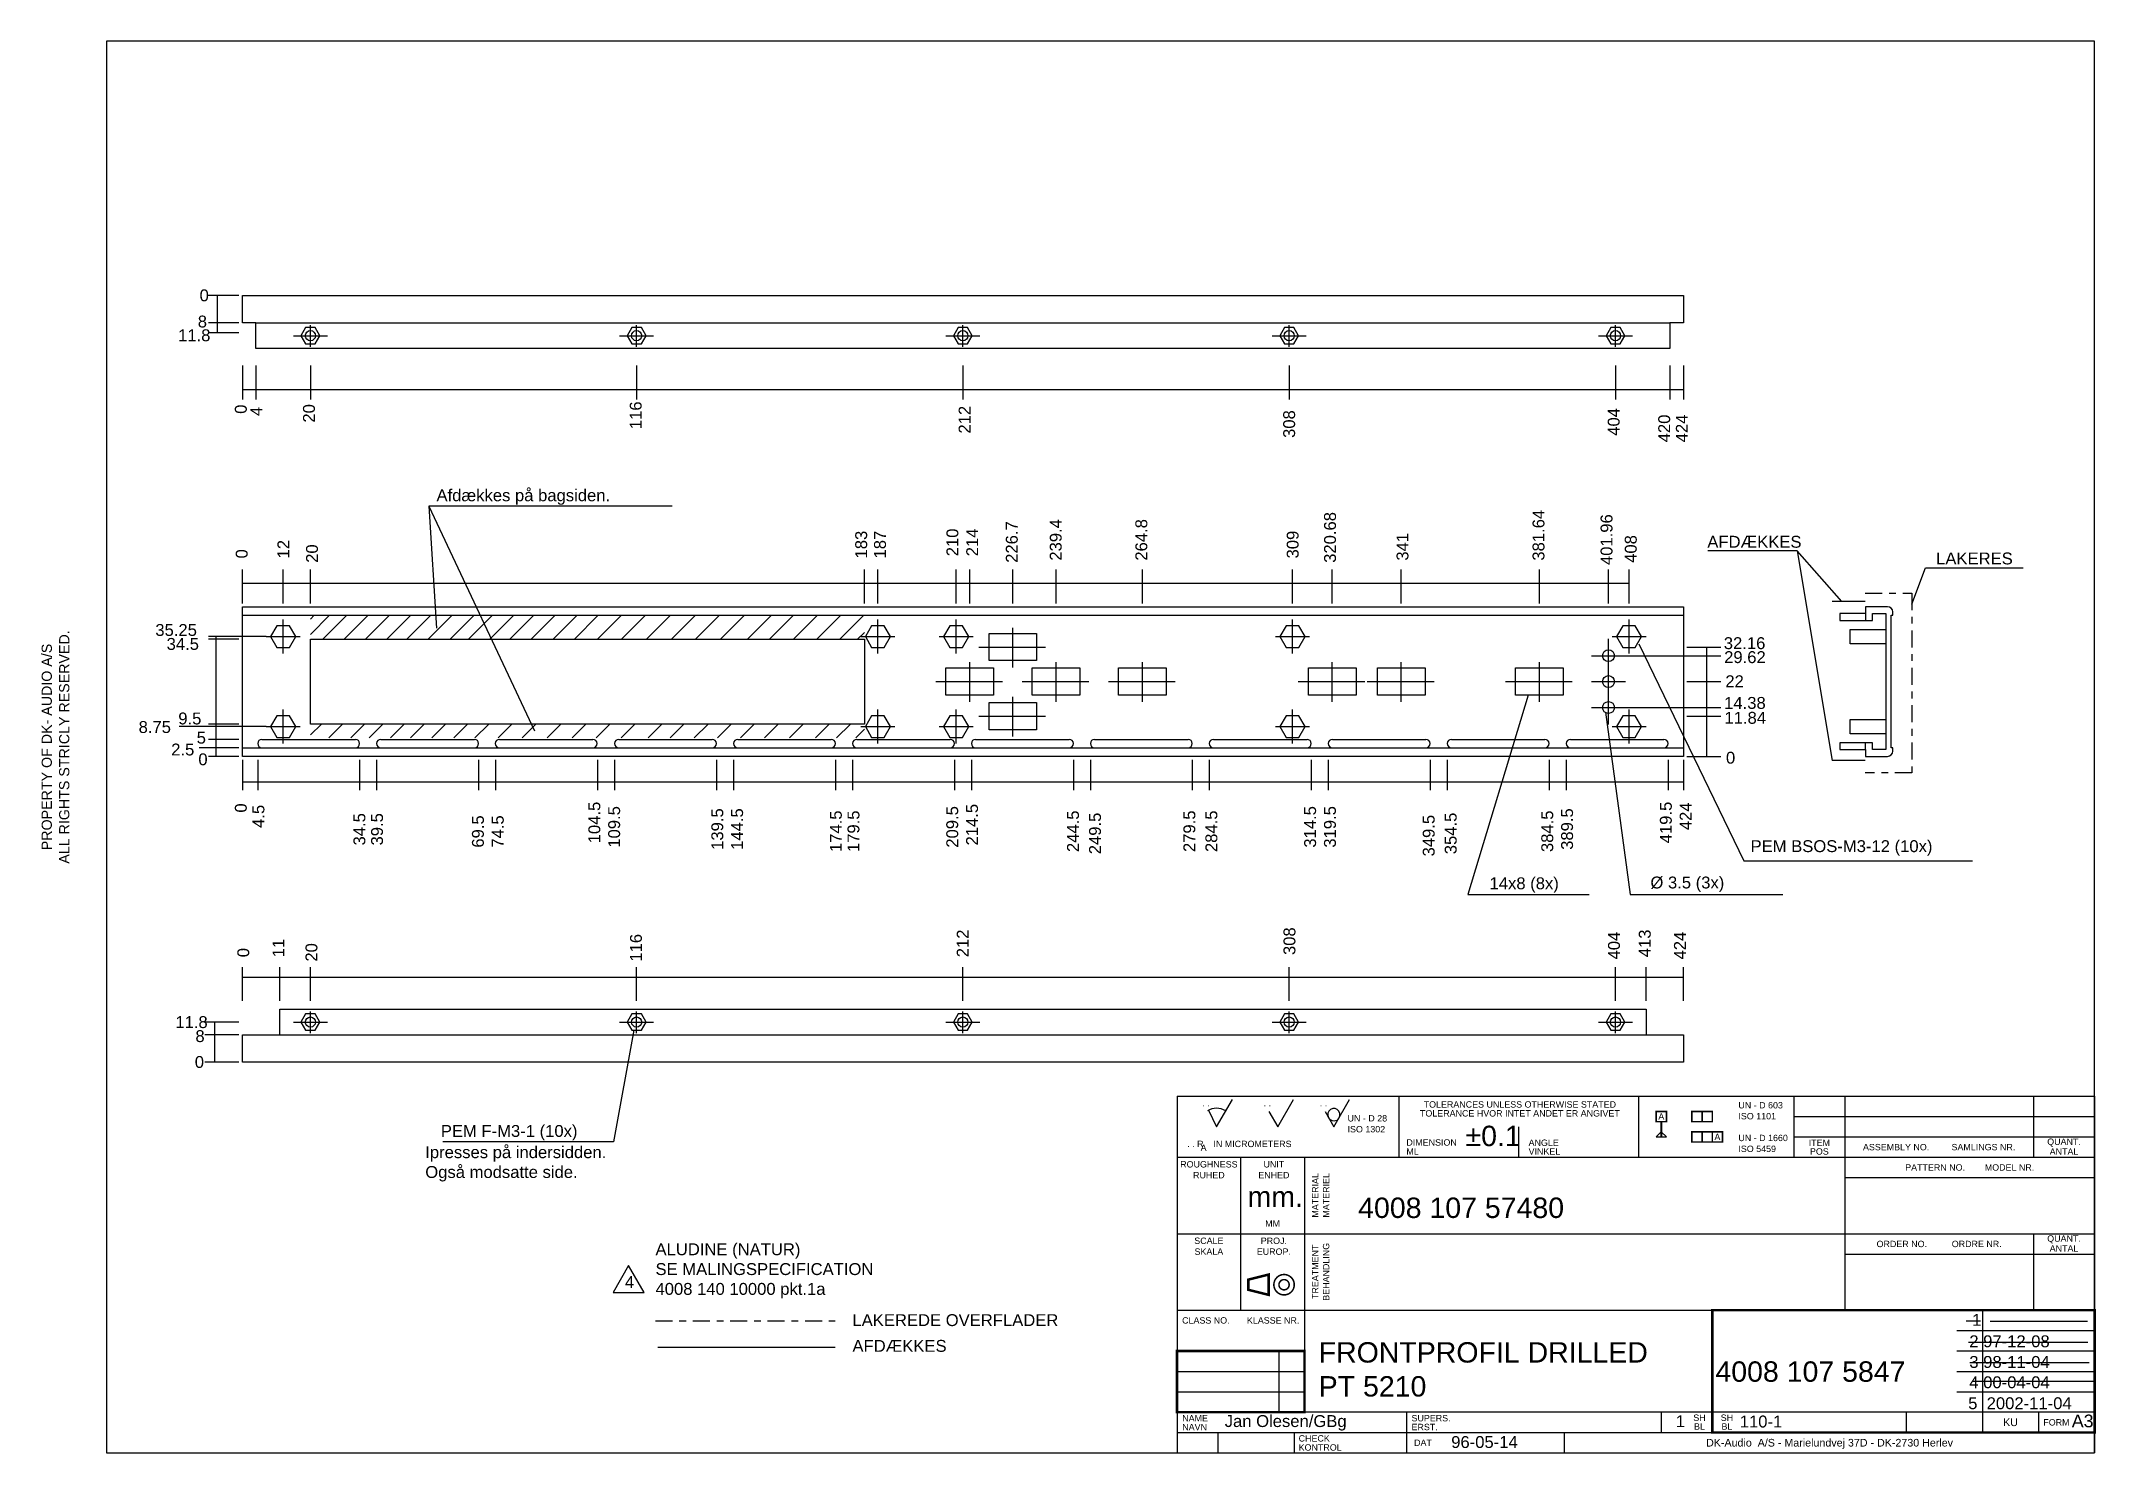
# Model space of a CAD drawing. Extents: x 11 to 615, y 15 to 430.
import ezdxf
from ezdxf.enums import TextEntityAlignment as Align

# ---------------------------------------------------------------- set-up
doc = ezdxf.new("R2010")
doc.units = 0
doc.header["$MEASUREMENT"] = 0
doc.linetypes.add('CENT', pattern=[11, 5, -2, 2, -2])
doc.linetypes.add('CENTER', pattern=[2, 1.25, -0.25, 0.25, -0.25])
for name, color, linetype in [('110-1', 10, 'CONTINUOUS'), ('110-1DIM', 1, 'CONTINUOUS'), ('110-1MEK', 3, 'CONTINUOUS')]:
    doc.layers.add(name, color=color, linetype=linetype)
doc.styles.get("Standard").update_dxf_attribs({"font": 'ARIAL.TTF'})

msp = doc.modelspace()

# ---------------------------------------------------------------- linework, layer by layer
at = {"layer": '110-1'}
for p, q in [((615, 430.5), (30, 430.5)), ((30, 430.5), (30, 15)), ((615, 15), (615, 430.5)), ((382.5, 100.5), (382.5, 75)), ((412.5, 27), (412.5, 21)), ((379.5, 21), (379.5, 15)), ((30, 15), (615, 15))]:
    msp.add_line(p, q, dxfattribs=at)
for points in [[(345, 120), (615, 120)], [(345, 120), (345, 15)], [(354.23, 115.85), (356.62, 111), (361.3, 119.05)], [(372.06, 115.45), (374.62, 111), (379.3, 119.05)], [(388.56, 115.45), (391.12, 111), (395.8, 119.05)], [(410.25, 120), (410.25, 102)], [(480.75, 120), (480.75, 102)], [(526.5, 120), (526.5, 102)], [(541.5, 120), (541.5, 57)], [(597, 120), (597, 102)], [(615, 120), (615, 15)], [(445.5, 111), (445.5, 102)], [(526.5, 114), (615, 114)], [(526.5, 108), (615, 108)], [(345, 102), (615, 102)], [(363.75, 57), (363.75, 102)], [(382.5, 102), (382.5, 27)], [(541.64, 96.01), (615.14, 96.01)], [(345, 79.5), (615, 79.5)], [(597, 79.5), (597, 57)], [(541.5, 73.5), (615, 73.5)], [(345, 57), (615, 57)], [(582, 57), (582, 21)], [(574.5, 51), (615, 51)], [(375, 45), (375, 27)], [(574.5, 45), (615, 45)], [(345, 39), (382.5, 39)], [(574.5, 39), (615, 39)], [(345, 33), (382.5, 33)], [(574.5, 33), (615, 33)], [(615, 27), (345, 27)], [(412.5, 27), (412.5, 15)], [(487.5, 27), (487.5, 21)], [(502.5, 27), (502.5, 21)], [(559.5, 27), (559.5, 21)], [(598.5, 27), (598.5, 21)], [(345, 21), (615, 21)], [(357, 21), (357, 15)], [(379.5, 21), (379.5, 15)], [(459, 15), (459, 21)], [(345, 15), (615, 15)]]:
    msp.add_lwpolyline(points, dxfattribs=at)
for points, const_width in [([(486, 115.5), (489, 115.5), (489, 112.5), (486, 112.5)], 0.45), ([(496.5, 112.5), (499.5, 112.5), (499.5, 115.5), (496.5, 115.5)], 0.45), ([(499.5, 112.5), (502.5, 112.5), (502.5, 115.5), (499.5, 115.5)], 0.45), ([(496.5, 106.5), (499.5, 106.5), (499.5, 109.5), (496.5, 109.5)], 0.45), ([(499.5, 106.5), (502.5, 106.5), (502.5, 109.5), (499.5, 109.5)], 0.45), ([(502.5, 109.5), (505.5, 109.5), (505.5, 106.5), (502.5, 106.5)], 0.45), ([(502.5, 21), (615, 21), (615, 57), (502.5, 57)], 0.75)]:
    msp.add_lwpolyline(points, close=True, dxfattribs=dict(at, const_width=const_width))
msp.add_lwpolyline([(486, 108), (489, 108), (487.5, 109.5)], close=True, dxfattribs=at)
for points, const_width in [([(487.5, 112.5), (487.5, 108)], 0.6), ([(366, 63), (372, 61.5), (372, 67.5), (366, 66), (366, 63)], 0.75), ([(345, 27), (382.5, 27), (382.5, 45), (345, 45), (345, 27)], 0.75)]:
    msp.add_lwpolyline(points, dxfattribs=dict(at, const_width=const_width))
at = {"layer": '110-1', "color": 13, "const_width": 0.45}
for points in [[(373.5, 64.5, 1), (379.5, 64.5, 1)], [(375, 64.5, 1), (378, 64.5, 1)]]:
    msp.add_lwpolyline(points, format="xyb", close=True, dxfattribs=at)
at = {"layer": '110-1', "color": 2, "linetype": 'CENTER', "const_width": 0.03}
for points in [[(376.5, 69), (376.5, 60)], [(364.5, 64.5), (381, 64.5)]]:
    msp.add_lwpolyline(points, dxfattribs=at)
at = {"layer": '110-1'}
for centre, radius, start, end in [((356.62, 111), 5.41, 59.83824, 119.83824), ((391.14, 114.54), 1.82, 306.48477, 299.24767)]:
    msp.add_arc(centre, radius, start, end, dxfattribs=at)
at = {"layer": '110-1DIM'}
for p, q in [((69, 355.6), (60, 355.6)), ((62.58, 355.6), (62.58, 344.6)), ((69, 347.6), (60, 347.6)), ((90, 340.5), (90, 346.89)), ((186, 340.5), (186, 346.89)), ((282, 340.5), (282, 346.89)), ((378, 340.5), (378, 346.89)), ((474, 340.5), (474, 346.89)), ((69, 344.6), (60, 344.6)), ((85, 343.8), (95, 343.8)), ((181, 343.8), (191, 343.8)), ((277, 343.8), (287, 343.8)), ((373, 343.8), (383, 343.8)), ((469, 343.8), (479, 343.8)), ((70, 335), (70, 325)), ((74, 335), (74, 325)), ((90, 335), (90, 325)), ((186, 335), (186, 325)), ((282, 335), (282, 325)), ((378, 335), (378, 325)), ((474, 335), (474, 325)), ((490, 335), (490, 325)), ((494, 335), (494, 325)), ((70, 328), (494, 328)), ((196.45, 293.66), (124.85, 293.66)), ((124.85, 293.66), (155.98, 227.46)), ((124.85, 293.66), (127.11, 257.73)), ((527.51, 280.46), (501.17, 280.46)), ((540.57, 265.58), (527.51, 280.46)), ((527.51, 280.46), (537.76, 218.79)), ((70, 265), (70, 275)), ((82, 265), (82, 275)), ((90, 265), (90, 275)), ((253, 265), (253, 275)), ((257, 265), (257, 275)), ((280, 265), (280, 275)), ((284, 265), (284, 275)), ((296.7, 265), (296.7, 275)), ((309.4, 265), (309.4, 275)), ((334.8, 265), (334.8, 275)), ((379, 265), (379, 275)), ((390.68, 265), (390.68, 275)), ((411, 265), (411, 275)), ((451.64, 265), (451.64, 275)), ((471.96, 265), (471.96, 275)), ((478, 265), (478, 275)), ((561.25, 264.75), (565.22, 275.5)), ((565.22, 275.5), (593.99, 275.5)), ((70, 271), (478, 271)), ((82, 250.25), (82, 260.25)), ((90, 260.38), (91.13, 261.5)), ((90, 255.88), (95.66, 261.5)), ((93.71, 254.5), (100.77, 261.5)), ((99.97, 254.5), (107.02, 261.5)), ((106.23, 254.5), (113.28, 261.5)), ((112.47, 254.5), (119.53, 261.5)), ((118.43, 254.5), (125.49, 261.5)), ((124.66, 254.5), (131.72, 261.5)), ((131.17, 254.5), (138.22, 261.5)), ((136.55, 254.5), (143.6, 261.5)), ((142.77, 254.5), (149.83, 261.5)), ((148.72, 254.5), (155.77, 261.5)), ((154.94, 254.5), (162, 261.5)), ((161.45, 254.5), (168.51, 261.5)), ((167.68, 254.5), (174.73, 261.5)), ((174.47, 254.5), (181.52, 261.5)), ((181.54, 254.5), (188.6, 261.5)), ((188.9, 254.5), (195.96, 261.5)), ((196.26, 254.5), (203.31, 261.5)), ((203.33, 254.5), (210.39, 261.5)), ((210.69, 254.5), (217.75, 261.5)), ((218.62, 254.5), (225.67, 261.5)), ((225.13, 254.5), (232.18, 261.5)), ((232.2, 254.5), (239.26, 261.5)), ((238.99, 254.5), (246.05, 261.5)), ((245.79, 254.5), (252.84, 261.5)), ((257, 250.25), (257, 260.25)), ((280, 250.25), (280, 260.25)), ((379, 250.25), (379, 260.25)), ((478, 250.25), (478, 260.25)), ((547.52, 265.58), (537.76, 265.58)), ((69, 255.25), (60, 255.25)), ((69, 254.5), (60, 254.5)), ((62.25, 220), (62.25, 255.25)), ((77, 255.25), (69, 255.25)), ((77, 255.25), (87, 255.25)), ((251.03, 254.5), (253, 256.46)), ((252, 255.25), (262, 255.25)), ((275, 255.25), (285, 255.25)), ((296.7, 246.16), (296.7, 257.84)), ((374, 255.25), (384, 255.25)), ((471.96, 244.62), (471.96, 254.62)), ((473, 255.25), (483, 255.25)), ((286.7, 252.16), (306.32, 252.16)), ((466.96, 249.62), (476.96, 249.62)), ((476.96, 249.62), (495, 249.62)), ((480.87, 253.08), (511.83, 189.24)), ((495, 252.16), (505, 252.16)), ((495, 249.62), (505, 249.62)), ((500.86, 220), (500.86, 252.16)), ((274, 242), (293.62, 242)), ((284, 236), (284, 247.68)), ((299.4, 242), (319.02, 242)), ((309.4, 236), (309.4, 247.68)), ((324.8, 242), (344.42, 242)), ((334.8, 236), (334.8, 247.68)), ((380.68, 242), (400.3, 242)), ((390.68, 236), (390.68, 247.68)), ((401, 242), (420.62, 242)), ((411, 236), (411, 247.68)), ((441.64, 242), (461.26, 242)), ((451.64, 236), (451.64, 247.68)), ((466.96, 242), (476.96, 242)), ((471.96, 237), (471.96, 247)), ((495, 242), (505, 242)), ((296.7, 225.84), (296.7, 237.52)), ((448.34, 238), (430.58, 179.3)), ((471.96, 229.38), (471.96, 239.38)), ((82, 223.75), (82, 233.75)), ((257, 223.75), (257, 233.75)), ((280, 223.75), (280, 233.75)), ((286.7, 231.84), (306.32, 231.84)), ((379, 223.75), (379, 233.75)), ((466.96, 234.38), (476.96, 234.38)), ((471.1, 233), (478.38, 179.3)), ((476.96, 234.38), (495, 234.38)), ((478, 223.75), (478, 233.75)), ((495, 234.38), (505, 234.38)), ((495, 231.84), (505, 231.84)), ((60, 228.75), (51.38, 228.75)), ((69, 229.5), (60, 229.5)), ((69, 228.75), (60, 228.75)), ((69, 225), (60, 225)), ((77, 228.75), (69, 228.75)), ((77, 228.75), (87, 228.75)), ((90, 226.29), (93.23, 229.5)), ((95.42, 225.48), (99.46, 229.5)), ((101.93, 225.48), (105.97, 229.5)), ((107.3, 225.48), (111.35, 229.5)), ((113.53, 225.48), (117.58, 229.5)), ((119.47, 225.48), (123.52, 229.5)), ((125.7, 225.48), (129.75, 229.5)), ((132.21, 225.48), (136.25, 229.5)), ((138.43, 225.48), (142.48, 229.5)), ((145.22, 225.48), (149.27, 229.5)), ((152.3, 225.48), (156.35, 229.5)), ((159.66, 225.48), (163.71, 229.5)), ((167.02, 225.48), (171.06, 229.5)), ((174.09, 225.48), (178.14, 229.5)), ((181.45, 225.48), (185.5, 229.5)), ((189.37, 225.48), (193.42, 229.5)), ((195.88, 225.48), (199.93, 229.5)), ((202.96, 225.48), (207.01, 229.5)), ((209.75, 225.48), (213.8, 229.5)), ((216.54, 225.48), (220.59, 229.5)), ((223.62, 225.48), (227.66, 229.5)), ((230.97, 225.48), (235.02, 229.5)), ((238.62, 225.48), (242.66, 229.5)), ((244.84, 225.48), (248.89, 229.5)), ((250.5, 225.48), (253, 227.96)), ((252, 228.75), (262, 228.75)), ((275, 228.75), (285, 228.75)), ((374, 228.75), (384, 228.75)), ((473, 228.75), (483, 228.75)), ((60, 222.5), (57.29, 222.5)), ((69, 222.5), (60, 222.5)), ((69, 220), (60, 220)), ((70, 219), (70, 210)), ((74.5, 219), (74.5, 210)), ((104.5, 219), (104.5, 210)), ((109.5, 219), (109.5, 210)), ((139.5, 219), (139.5, 210)), ((144.5, 219), (144.5, 210)), ((174.5, 219), (174.5, 210)), ((179.5, 219), (179.5, 210)), ((209.5, 219), (209.5, 210)), ((214.5, 219), (214.5, 210)), ((244.5, 219), (244.5, 210)), ((249.5, 219), (249.5, 210)), ((279.5, 219), (279.5, 210)), ((284.5, 219), (284.5, 210)), ((314.5, 219), (314.5, 210)), ((319.5, 219), (319.5, 210)), ((349.5, 219), (349.5, 210)), ((354.5, 219), (354.5, 210)), ((384.5, 219), (384.5, 210)), ((389.5, 219), (389.5, 210)), ((419.5, 219), (419.5, 210)), ((424.5, 219), (424.5, 210)), ((454.5, 219), (454.5, 210)), ((459.5, 219), (459.5, 210)), ((489.5, 219), (489.5, 210)), ((494, 219), (494, 210)), ((495, 220), (505, 220)), ((547.52, 218.79), (537.76, 218.79)), ((70, 212.5), (494, 212.5)), ((511.83, 189.24), (579.02, 189.24)), ((430.58, 179.3), (466.32, 179.3)), ((478.38, 179.3), (523.22, 179.3)), ((70, 148), (70, 158)), ((81, 148), (81, 158)), ((90, 148), (90, 158)), ((186, 148), (186, 158)), ((282, 148), (282, 158)), ((378, 148), (378, 158)), ((474, 148), (474, 158)), ((483, 148), (483, 158)), ((494, 148), (494, 158)), ((70, 155), (494, 155)), ((69, 141.8), (58.92, 141.8)), ((61.89, 130), (61.89, 141.8)), ((85, 141.8), (95, 141.8)), ((90, 138.5), (90, 144.89)), ((185.18, 139.4), (179.15, 106.54)), ((181, 141.8), (191, 141.8)), ((186, 138.5), (186, 144.89)), ((277, 141.8), (287, 141.8)), ((282, 138.5), (282, 144.89)), ((373, 141.8), (383, 141.8)), ((378, 138.5), (378, 144.89)), ((469, 141.8), (479, 141.8)), ((474, 138.5), (474, 144.89)), ((69, 138), (58.92, 138)), ((69, 130), (58.92, 130)), ((179.15, 106.54), (129.01, 106.54)), ((577.23, 53.88), (581.42, 53.88)), ((584.24, 53.82), (612.92, 53.82)), ((192.19, 46.1), (244.44, 46.1)), ((577.88, 47.55), (613.01, 47.55)), ((578.28, 41.57), (613.41, 41.57)), ((615, 36), (579, 36))]:
    msp.add_line(p, q, dxfattribs=at)
at = {"layer": '110-1DIM', "linetype": 'CENT'}
for p, q in [((547.52, 268.06), (561.25, 268.06)), ((561.25, 268.06), (561.25, 215.15)), ((561.25, 215.15), (547.52, 215.15)), ((191.55, 53.84), (244.44, 53.84))]:
    msp.add_line(p, q, dxfattribs=at)
at = {"layer": '110-1DIM'}
msp.add_lwpolyline([(188.21, 62.25), (183.65, 70.14), (179.09, 62.25)], close=True, dxfattribs=at)
at = {"layer": '110-1MEK'}
for p, q in [((70, 347.6), (70, 355.6)), ((70, 355.6), (494, 355.6)), ((494, 355.6), (494, 347.6)), ((74, 347.6), (70, 347.6)), ((74, 340), (74, 347.6)), ((74, 347.6), (490, 347.6)), ((494, 347.6), (490, 347.6)), ((490, 347.6), (490, 340)), ((490, 340), (74, 340)), ((70, 220), (70, 264)), ((70, 264), (494, 264)), ((70, 261.5), (494, 261.5)), ((494, 264), (494, 220)), ((547.6, 262), (540, 262)), ((540, 262), (540, 260)), ((540, 260), (549.6, 260)), ((554.1, 264), (547.6, 264)), ((547.6, 264), (547.6, 262)), ((547.6, 262), (547.6, 260)), ((549.6, 260), (549.6, 262)), ((549.6, 262), (553.6, 262)), ((553.6, 262), (553.6, 222)), ((555.1, 222.5), (555.1, 261.5)), ((555.1, 261.5), (555.6, 261.5)), ((555.6, 261.5), (555.6, 262.5)), ((90, 229.5), (90, 254.5)), ((90, 254.5), (253, 254.5)), ((253, 254.5), (253, 229.5)), ((289.7, 256.16), (303.7, 256.16)), ((289.7, 248.16), (289.7, 256.16)), ((303.7, 256.16), (303.7, 248.16)), ((543.1, 253.15), (543.1, 257.35)), ((543.1, 257.35), (553.6, 257.35)), ((303.7, 248.16), (289.7, 248.16)), ((553.6, 253.15), (543.1, 253.15)), ((277, 238), (277, 246)), ((277, 246), (291, 246)), ((291, 246), (291, 238)), ((302.4, 246), (316.4, 246)), ((302.4, 238), (302.4, 246)), ((316.4, 246), (316.4, 238)), ((327.8, 246), (341.8, 246)), ((327.8, 238), (327.8, 246)), ((341.8, 246), (341.8, 238)), ((383.68, 246), (397.68, 246)), ((383.68, 238), (383.68, 246)), ((397.68, 246), (397.68, 238)), ((404, 246), (418, 246)), ((404, 238), (404, 246)), ((418, 246), (418, 238)), ((444.64, 246), (458.64, 246)), ((444.64, 238), (444.64, 246)), ((458.64, 246), (458.64, 238)), ((291, 238), (277, 238)), ((289.7, 235.84), (303.7, 235.84)), ((289.7, 227.84), (289.7, 235.84)), ((316.4, 238), (302.4, 238)), ((303.7, 235.84), (303.7, 227.84)), ((341.8, 238), (327.8, 238)), ((397.68, 238), (383.68, 238)), ((418, 238), (404, 238)), ((458.64, 238), (444.64, 238)), ((543.1, 226.65), (543.1, 230.85)), ((543.1, 230.85), (553.6, 230.85)), ((75.75, 225), (103.25, 225)), ((253, 229.5), (90, 229.5)), ((110.75, 225), (138.25, 225)), ((145.65, 225), (173.15, 225)), ((180.75, 225), (208.25, 225)), ((215.75, 225), (243.25, 225)), ((250.75, 225), (278.25, 225)), ((285.75, 225), (313.25, 225)), ((303.7, 227.84), (289.7, 227.84)), ((320.75, 225), (348.25, 225)), ((355.75, 225), (383.25, 225)), ((390.75, 225), (418.25, 225)), ((425.75, 225), (453.25, 225)), ((460.75, 225), (488.25, 225)), ((549.6, 224), (540, 224)), ((540, 224), (540, 222)), ((553.6, 226.65), (543.1, 226.65)), ((547.6, 222), (547.6, 224)), ((549.6, 222), (549.6, 224)), ((70, 222.5), (494, 222.5)), ((494, 220), (70, 220)), ((540, 222), (547.6, 222)), ((547.6, 222), (547.6, 220)), ((547.6, 220), (554.1, 220)), ((553.6, 222), (549.6, 222)), ((555.6, 222.5), (555.1, 222.5)), ((555.6, 221.5), (555.6, 222.5)), ((81, 138), (81, 145.6)), ((81, 145.6), (483, 145.6)), ((483, 145.6), (483, 138)), ((70, 130), (70, 138)), ((70, 138), (81, 138)), ((81, 138), (483, 138)), ((483, 138), (494, 138)), ((494, 138), (494, 130)), ((494, 130), (70, 130))]:
    msp.add_line(p, q, dxfattribs=at)
for points in [[(88.61, 346.2), (87.23, 343.8), (88.61, 341.4), (91.39, 341.4), (92.77, 343.8), (91.39, 346.2)], [(184.61, 346.2), (183.23, 343.8), (184.61, 341.4), (187.39, 341.4), (188.77, 343.8), (187.39, 346.2)], [(280.61, 346.2), (279.23, 343.8), (280.61, 341.4), (283.39, 341.4), (284.77, 343.8), (283.39, 346.2)], [(376.61, 346.2), (375.23, 343.8), (376.61, 341.4), (379.39, 341.4), (380.77, 343.8), (379.39, 346.2)], [(472.61, 346.2), (471.23, 343.8), (472.61, 341.4), (475.39, 341.4), (476.77, 343.8), (475.39, 346.2)], [(80.15, 258.45), (78.3, 255.25), (80.15, 252.05), (83.85, 252.05), (85.7, 255.25), (83.85, 258.45)], [(255.15, 258.45), (253.3, 255.25), (255.15, 252.05), (258.85, 252.05), (260.7, 255.25), (258.85, 258.45)], [(278.15, 258.45), (276.3, 255.25), (278.15, 252.05), (281.85, 252.05), (283.7, 255.25), (281.85, 258.45)], [(377.15, 258.45), (375.3, 255.25), (377.15, 252.05), (380.85, 252.05), (382.7, 255.25), (380.85, 258.45)], [(476.15, 258.45), (474.3, 255.25), (476.15, 252.05), (479.85, 252.05), (481.7, 255.25), (479.85, 258.45)], [(80.15, 231.95), (78.3, 228.75), (80.15, 225.55), (83.85, 225.55), (85.7, 228.75), (83.85, 231.95)], [(255.15, 231.95), (253.3, 228.75), (255.15, 225.55), (258.85, 225.55), (260.7, 228.75), (258.85, 231.95)], [(278.15, 231.95), (276.3, 228.75), (278.15, 225.55), (281.85, 225.55), (283.7, 228.75), (281.85, 231.95)], [(377.15, 231.95), (375.3, 228.75), (377.15, 225.55), (380.85, 225.55), (382.7, 228.75), (380.85, 231.95)], [(476.15, 231.95), (474.3, 228.75), (476.15, 225.55), (479.85, 225.55), (481.7, 228.75), (479.85, 231.95)], [(88.61, 144.2), (87.23, 141.8), (88.61, 139.4), (91.39, 139.4), (92.77, 141.8), (91.39, 144.2)], [(184.61, 144.2), (183.23, 141.8), (184.61, 139.4), (187.39, 139.4), (188.77, 141.8), (187.39, 144.2)], [(280.61, 144.2), (279.23, 141.8), (280.61, 139.4), (283.39, 139.4), (284.77, 141.8), (283.39, 144.2)], [(376.61, 144.2), (375.23, 141.8), (376.61, 139.4), (379.39, 139.4), (380.77, 141.8), (379.39, 144.2)], [(472.61, 144.2), (471.23, 141.8), (472.61, 139.4), (475.39, 139.4), (476.77, 141.8), (475.39, 144.2)]]:
    msp.add_lwpolyline(points, close=True, dxfattribs=at)
for centre, radius in [((90, 343.8), 1.5), ((186, 343.8), 1.5), ((282, 343.8), 1.5), ((378, 343.8), 1.5), ((474, 343.8), 1.5), ((471.96, 249.62), 1.75), ((471.96, 242), 1.75), ((471.96, 234.38), 1.75), ((90, 141.8), 1.5), ((186, 141.8), 1.5), ((282, 141.8), 1.5), ((378, 141.8), 1.5), ((474, 141.8), 1.5)]:
    msp.add_circle(centre, radius, dxfattribs=at)
for centre, radius, start, end in [((554.1, 262.5), 1.5, 0, 90), ((75.75, 223.75), 1.25, 90, 270), ((103.25, 223.75), 1.25, 270, 90), ((110.75, 223.75), 1.25, 90, 270), ((138.25, 223.75), 1.25, 270, 90), ((145.65, 223.75), 1.25, 90, 270), ((173.15, 223.75), 1.25, 270, 90), ((180.75, 223.75), 1.25, 90, 270), ((208.25, 223.75), 1.25, 270, 90), ((215.75, 223.75), 1.25, 90, 270), ((243.25, 223.75), 1.25, 270, 90), ((250.75, 223.75), 1.25, 90, 270), ((278.25, 223.75), 1.25, 270, 90), ((285.75, 223.75), 1.25, 90, 270), ((313.25, 223.75), 1.25, 270, 90), ((320.75, 223.75), 1.25, 90, 270), ((348.25, 223.75), 1.25, 270, 90), ((355.75, 223.75), 1.25, 90, 270), ((383.25, 223.75), 1.25, 270, 90), ((390.75, 223.75), 1.25, 90, 270), ((418.25, 223.75), 1.25, 270, 90), ((425.75, 223.75), 1.25, 90, 270), ((453.25, 223.75), 1.25, 270, 90), ((460.75, 223.75), 1.25, 90, 270), ((488.25, 223.75), 1.25, 270, 90), ((554.1, 221.5), 1.5, 270, 0)]:
    msp.add_arc(centre, radius, start, end, dxfattribs=at)

# ---------------------------------------------------------------- texts
at = {"layer": '110-1'}
for s, p in [('ALL RIGHTS STRICLY RESERVED.', (19.07, 222.75)), ('PROPERTY OF DK- AUDIO A/S', (13.93, 222.75))]:
    msp.add_text(s, height=3, rotation=90, dxfattribs=at).set_placement(p, align=Align.CENTER)
for s, height, p in [('. .', 1.875, (352.5, 117)), ('. .', 1.875, (370.5, 117)), ('. .', 1.875, (387, 117)), ('UN - D 603', 1.875, (510.18, 116.38)), ('ISO 1101', 1.875, (510.18, 113.17)), ('UN - D 28', 1.875, (395.18, 112.54)), ('ISO 1302 ', 1.875, (395.18, 109.33)), ('. . R    IN MICROMETERS', 1.875, (348, 105)), ('A', 1.88, (351.95, 103.86)), ('DIMENSION', 1.875, (412.49, 105.43)), ('ML', 1.875, (412.49, 102.78)), ('ANGLE', 1.875, (448.45, 105.35)), ('VINKEL', 1.875, (448.45, 102.79)), ('UN - D 1660', 1.875, (510.18, 106.76)), ('ISO 5459', 1.875, (510.18, 103.56)), ('NAME', 1.875, (346.54, 24.26)), ('SUPERS.', 1.875, (414, 24.29)), ('NAVN', 1.875, (346.54, 21.66)), ('CHECK', 1.875, (380.79, 18.34)), ('ERST.', 1.875, (414, 21.69)), ('KONTROL', 1.875, (380.79, 15.67))]:
    msp.add_text(s, height=height, dxfattribs=at).set_placement(p)
for s, p in [('TOLERANCE HVOR INTET ANDET ER ANGIVET', (445.88, 114)), ('TOLERANCES UNLESS OTHERWISE STATED', (445.88, 116.62)), ('ROUGHNESS', (354.38, 99)), ('RUHED', (354.38, 95.8)), ('ENHED', (373.5, 95.8)), ('UNIT', (373.5, 99)), ('MM', (373.12, 81.56)), ('SCALE', (354.38, 76.5)), ('SKALA', (354.38, 73.3)), ('EUROP.', (373.5, 73.3)), ('PROJ.', (373.5, 76.5))]:
    msp.add_text(s, height=1.875, dxfattribs=at).set_placement(p, align=Align.CENTER)
for s, height, p in [('A', 1.88, (487.5, 114)), ('A', 1.88, (504, 108)), ('ITEM', 1.875, (534, 106.28)), ('POS', 1.875, (534, 103.72)), ('ASSEMBLY NO.         SAMLINGS NR.', 1.875, (569.25, 105)), ('QUANT.', 1.875, (606, 106.34)), ('ANTAL', 1.875, (606, 103.67)), ('PATTERN NO.        MODEL NR.', 1.875, (578.25, 99.01)), ('QUANT.', 1.875, (606, 77.84)), ('ORDER NO.          ORDRE NR.', 1.875, (569.25, 76.5)), ('ANTAL', 1.875, (606, 75.17)), ('CLASS NO.       KLASSE NR.', 1.875, (363.75, 54)), ('SH', 1.875, (498.74, 25.36)), ('SH', 1.875, (506.8, 25.36)), ('KU', 2.25, (590.25, 24)), ('FORM', 1.875, (603.75, 24)), ('DAT', 1.875, (417.38, 18)), ('BL', 1.875, (498.74, 22.78)), ('DK-Audio  A/S - Marielundvej 37D - DK-2730 Herlev', 2.25, (537, 17.72)), ('BL', 1.875, (506.8, 22.78))]:
    msp.add_text(s, height=height, dxfattribs=at).set_placement(p, align=Align.MIDDLE)
for s, p in [('MATERIAL', (385.66, 90.8)), ('MATERIEL', (388.86, 90.8)), ('TREATMENT', (385.66, 68.3)), ('BEHANDLING', (388.86, 68.3))]:
    msp.add_text(s, height=1.875, rotation=90, dxfattribs=at).set_placement(p, align=Align.MIDDLE)
at = {"layer": '110-1', "color": 14}
msp.add_text('A3', height=3.75, dxfattribs=at).set_placement((608.28, 22.53))
at = {"layer": '110-1DIM'}
for s, height, p in [('0', 3.5, (57.41, 353.92)), ('11.8', 3.5, (51.08, 342.17)), ('8', 3.5, (56.87, 346.22)), ('Afdækkes på bagsiden.', 3.5, (127.11, 295.08)), ('AFDÆKKES', 3.5, (501.04, 281.4)), ('LAKERES', 3.5, (568.36, 276.49)), ('35.25', 3.5, (44.38, 255.44)), ('34.5', 3.5, (47.7, 251.33)), ('32.16', 3.5, (505.89, 251.56)), ('29.62', 3.5, (505.99, 247.45)), ('22', 3.5, (506.35, 240.35)), ('14.38', 3.5, (505.99, 233.97)), ('8.75', 3.5, (39.46, 226.88)), ('9.5', 3.5, (51.14, 229.4)), ('11.84', 3.5, (506.08, 229.59)), ('2.5', 3.5, (49.05, 220.26)), ('5', 3.5, (56.55, 223.75)), ('0', 3.5, (57.04, 217.37)), ('0', 3.5, (506.53, 217.85)), ('PEM BSOS-M3-12 (10x)', 3.5, (513.76, 191.82)), ('14x8 (8x)', 3.5, (436.96, 180.89)), ('Ø 3.5 (3x)', 3.5, (484.3, 181.12)), ('11.8', 3.5, (50.27, 140.04)), ('8', 3.5, (56.17, 135.92)), ('0', 3.5, (55.99, 128.3)), ('PEM F-M3-1 (10x)', 3.5, (128.39, 108)), ('±0.1', 6, (429.89, 105.29)), ('Ipresses på indersidden.', 3.5, (123.81, 101.75)), ('Også modsatte side.', 3.5, (123.81, 95.92)), ('mm.', 6, (365.76, 87.42)), ('4008 107 57480', 6, (398.3, 84.14)), ('ALUDINE (NATUR)', 3.5, (191.55, 73.18)), ('4', 3.5, (182.57, 63.55)), ('SE MALINGSPECIFICATION', 3.5, (191.55, 67.35)), ('4008 140 10000 pkt.1a', 3.5, (191.55, 61.52)), ('LAKEREDE OVERFLADER', 3.5, (249.5, 52.33)), ('1', 3.5, (578.96, 52.41)), ('2 97-12-08', 3.5, (578.13, 46.1)), ('AFDÆKKES', 3.5, (249.5, 44.75)), ('FRONTPROFIL DRILLED', 6, (386.69, 41.59)), ('3 98-11-04', 3.5, (578.13, 40.02)), ('PT 5210', 6, (386.69, 31.59)), ('4008 107 5847', 6, (503.42, 35.94)), ('4 00-04-04', 3.5, (578.13, 34.04)), ('Jan Olesen/GBg', 3.5, (359.04, 22.62)), ('1', 3.5, (491.75, 22.58)), ('110-1', 3.5, (510.58, 22.49)), ('96-05-14', 3.5, (425.68, 16.45))]:
    msp.add_text(s, height=height, dxfattribs=at).set_placement(p)
for s, p in [('0', (71.28, 320.8)), ('4', (75.82, 320.16)), ('20', (91.33, 318.22)), ('116', (187.47, 316.29)), ('212', (284.25, 315)), ('308', (379.74, 313.71)), ('404', (475.23, 314.35)), ('420', (490.1, 312.42)), ('424', (495.29, 312.42)), ('320.68', (391.77, 276.95)), ('381.64', (453.11, 277.59)), ('401.96', (473.13, 276.3)), ('183', (253.82, 278.24)), ('187', (259.35, 278.24)), ('210', (280.66, 278.88)), ('214', (286.49, 278.88)), ('226.7', (298.13, 276.95)), ('239.4', (311.06, 277.59)), ('264.8', (336.25, 277.59)), ('309', (380.78, 278.24)), ('341', (413.09, 277.59)), ('408', (480.26, 276.95)), ('0', (71.53, 278.24)), ('12', (83.82, 278.24)), ('20', (92.23, 276.95)), ('0', (71.28, 203.44)), ('104.5', (175.3, 194.41)), ('214.5', (286.44, 193.77)), ('419.5', (490.58, 194.41)), ('424', (496.41, 198.28)), ('4.5', (76.47, 198.93)), ('34.5', (106.17, 193.77)), ('39.5', (111.36, 193.77)), ('69.5', (141.05, 193.12)), ('74.5', (146.89, 193.12)), ('109.5', (181.13, 193.12)), ('139.5', (211.48, 192.48)), ('144.5', (217.31, 192.48)), ('174.5', (246.36, 191.83)), ('179.5', (251.55, 191.83)), ('209.5', (280.61, 193.12)), ('244.5', (316.14, 191.83)), ('249.5', (322.62, 191.19)), ('279.5', (350.38, 191.83)), ('284.5', (356.86, 191.83)), ('314.5', (385.91, 193.12)), ('319.5', (391.75, 193.12)), ('349.5', (420.8, 190.54)), ('354.5', (427.28, 191.19)), ('384.5', (455.69, 191.83)), ('389.5', (461.52, 192.48)), ('308', (379.83, 161.52)), ('0', (72.01, 160.87)), ('11', (82.36, 160.87)), ('20', (92.06, 159.58)), ('116', (187.55, 159.58)), ('212', (283.69, 160.87)), ('404', (475.32, 160.23)), ('413', (484.38, 160.87)), ('424', (494.73, 160.23))]:
    msp.add_text(s, height=3.5, rotation=90, dxfattribs=at).set_placement(p)
at = {"layer": '110-1DIM', "insert": (577.8, 31.37), "char_height": 3.5, "width": 33.66, "attachment_point": 1}
msp.add_mtext('5  2002-11-04', dxfattribs=at)

doc.saveas('drawing.dxf')
